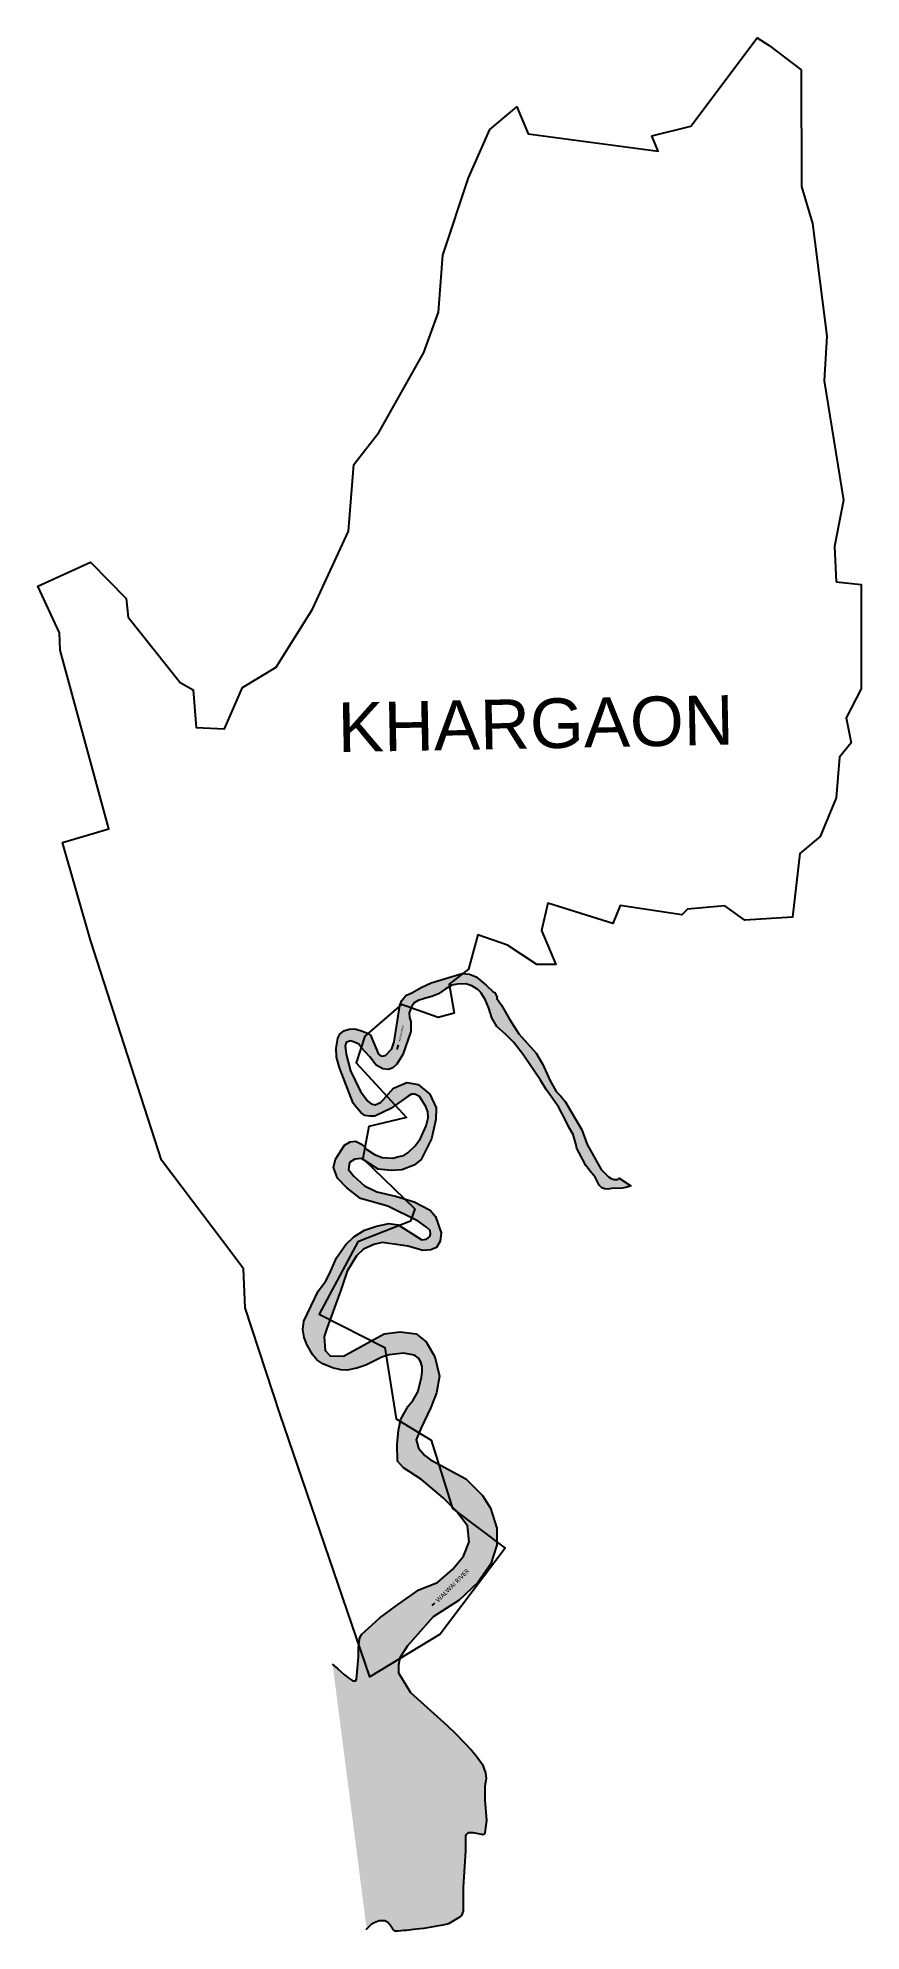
# Model space of a CAD drawing. Header units: metres. Extents: x 287585 to 289392, y 1999166 to 2003319.
import ezdxf

# ---------------------------------------------------------------- set-up
doc = ezdxf.new("R2010")
doc.units = ezdxf.units.M
doc.header["$MEASUREMENT"] = 0
for name, color, linetype in [('ARROW', 7, 'Continuous'), ('RIVER', 4, 'Continuous'), ('RIVER TEXT', 7, 'Continuous'), ('village', 3, 'Continuous'), ('VILLAGE NAME', 250, 'Continuous')]:
    doc.layers.add(name, color=color, linetype=linetype)
doc.styles.get("Standard").update_dxf_attribs({"font": 'simplex.shx'})
doc.dimstyles.get("Standard").update_dxf_attribs({"dimtxt": 0.18, "dimasz": 0.18, "dimexe": 0.18, "dimexo": 0.0625, "dimgap": 0.09, "dimtad": 0, "dimtih": 1, "dimtoh": 1, "dimdec": 4, "dimzin": 0, "dimdsep": 46, "dimtxsty": 'Standard', "dimcen": 0.09, "dimadec": 0, "dimazin": 0, "dimtfac": 1, "dimtdec": 4, "dimtofl": 0, "dimtmove": 0, "dimatfit": 3, "dimfxl": 1, "dimtolj": 1, "dimtzin": 0, "dimarcsym": 0})

msp = doc.modelspace()

# ---------------------------------------------------------------- hatches: boundary and pattern name
at = {"layer": 'RIVER'}
h = msp.add_hatch(dxfattribs=at)
h.set_pattern_fill('DASH', color=256, scale=30)
h.paths.add_polyline_path([(288560.8, 1999531.2), (288547.8, 1999549.4), (288536.8, 1999563.1), (288501.9, 1999598.4), (288483, 1999617), (288402.4, 1999689.1), (288376.1, 1999732.2), (288376.1, 1999749.5), (288379.4, 1999765.6), (288395.8, 1999791.6), (288452.4, 1999855.1), (288509.4, 1999891.9), (288550.4, 1999930.5), (288579, 1999971.8), (288592.1, 2000012.1), (288592.1, 2000050), (288578.6, 2000093.7), (288560.8, 2000121.3), (288524.3, 2000158.2), (288459, 2000193.1), (288446.5, 2000199.4), (288434.1, 2000209), (288420.1, 2000225.5), (288417.1, 2000236.3), (288415.4, 2000243.2), (288425.3, 2000268.2), (288447.6, 2000314.6), (288459.9, 2000346.4), (288466.6, 2000382.9), (288455.8, 2000425.5), (288436.8, 2000458.3), (288415.3, 2000476.3), (288380, 2000480.7), (288345, 2000475.8), (288255.3, 2000426.7), (288226.3, 2000427.9), (288215.1, 2000439.1), (288213.2, 2000470.4), (288219.1, 2000487.5), (288249.6, 2000571.6), (288264, 2000613.5), (288284.3, 2000646.9), (288299.7, 2000661.4), (288322.1, 2000671.9), (288340.5, 2000676), (288381.9, 2000670.4), (288396.8, 2000668.4), (288415.2, 2000663.2), (288429.6, 2000658.5), (288447, 2000660.2), (288459.4, 2000665.1), (288467.6, 2000679.6), (288470.3, 2000697.3), (288457.9, 2000733.2), (288445.5, 2000747.4), (288411, 2000765.7), (288369.8, 2000777.9), (288329, 2000787.6), (288301.7, 2000800.5), (288277.6, 2000822.4), (288266.7, 2000836.5), (288268.7, 2000851.9), (288280.6, 2000859.4), (288295.1, 2000860.6), (288332, 2000836.9), (288361.1, 2000834.2), (288383.5, 2000835.9), (288410.6, 2000845.9), (288425.9, 2000858.2), (288449, 2000904.1), (288458.4, 2000946.3), (288459, 2000972), (288445, 2001001.5), (288419.4, 2001022.6), (288394.8, 2001027.5), (288365.3, 2001014.6), (288342.9, 2000989.1), (288336.6, 2000983.2), (288325, 2000978.6), (288316.4, 2000980.6), (288308.8, 2000986.4), (288293, 2001007.3), (288270.9, 2001052.9), (288261.2, 2001089.4), (288259.5, 2001108), (288261.7, 2001115.4), (288270, 2001118.5), (288277.6, 2001116.6), (288288.9, 2001111.2), (288294.6, 2001103.8), (288313.2, 2001083.3), (288327.5, 2001065.1), (288342, 2001057.1), (288354.2, 2001056), (288364.2, 2001059.8), (288372.5, 2001067.3), (288385.5, 2001088.6), (288403.1, 2001139.4), (288403.5, 2001161.3), (288400.2, 2001169.7), (288400, 2001180.2), (288405.2, 2001193.6), (288410.5, 2001201.9), (288419.5, 2001207), (288433.7, 2001211.5), (288449.8, 2001215.8), (288463.8, 2001222.1), (288478.5, 2001231.9), (288493.3, 2001240.7), (288505.3, 2001243.2), (288524.4, 2001243.6), (288537.1, 2001239.1), (288550.1, 2001231.5), (288557.2, 2001224.7), (288567.6, 2001208.3), (288574.6, 2001190.1), (288581.3, 2001169), (288592, 2001150.4), (288612.8, 2001132), (288629.1, 2001115.6), (288649.1, 2001089.3), (288687.8, 2001032.3), (288700.5, 2001011.9), (288727.3, 2000973.6), (288742.9, 2000944.8), (288749.9, 2000929.5), (288759.4, 2000913.5), (288765.8, 2000892.5), (288767.8, 2000882.4), (288772.8, 2000873.1), (288787.2, 2000845.1), (288796.9, 2000832.6), (288807.9, 2000819.9), (288816.9, 2000801.9), (288822.8, 2000796.6), (288828.3, 2000793.8), (288835.6, 2000793.5), (288844.1, 2000794.8), (288867.1, 2000795.7), (288877.9, 2000797.8), (288886.4, 2000800.6), (288860.7, 2000817.4), (288857.5, 2000814.9), (288853.4, 2000814.2), (288849.5, 2000814.6), (288843.1, 2000816.4), (288837, 2000820.1), (288821.5, 2000836.8), (288790.7, 2000891.5), (288778.8, 2000923.6), (288742.3, 2000985.5), (288732.8, 2000997.3), (288722.5, 2001007.4), (288708.4, 2001032.5), (288693, 2001067.1), (288678.8, 2001091.7), (288640.3, 2001134), (288620.2, 2001166.5), (288602.2, 2001196.9), (288592.4, 2001211.3), (288593.1, 2001213.7), (288587.8, 2001225), (288583.9, 2001225.9), (288568.8, 2001240.6), (288546.9, 2001259.2), (288532.4, 2001265.2), (288515.9, 2001266.2), (288448.1, 2001246.2), (288426, 2001236), (288407.1, 2001224.8), (288392.7, 2001218.5), (288383.5, 2001207.1), (288379.4, 2001196.6), (288367, 2001116.8), (288361.7, 2001101.1), (288348.4, 2001087.4), (288343.1, 2001085.5), (288338.3, 2001084.9), (288332.4, 2001089.8), (288314.7, 2001131.1), (288308, 2001135.7), (288295.1, 2001140.9), (288280.6, 2001144.9), (288268.1, 2001144.6), (288256, 2001140.7), (288247.7, 2001133.7), (288243.2, 2001124.4), (288239.8, 2001102.6), (288240.5, 2001082.9), (288246.6, 2001059.5), (288276.6, 2000982.2), (288285, 2000972), (288294, 2000961.4), (288302.5, 2000954.6), (288313.4, 2000953.2), (288324.3, 2000953.7), (288359.7, 2000970), (288392.5, 2000993.4), (288397.3, 2000997.7), (288405.2, 2001001.4), (288412.2, 2001001.9), (288422.5, 2000996.3), (288436.3, 2000974.5), (288440.6, 2000963), (288441.1, 2000950.1), (288437.2, 2000932.5), (288424.7, 2000904.4), (288412.9, 2000888.5), (288397.7, 2000873.6), (288387.7, 2000867.5), (288377.2, 2000864.8), (288363.8, 2000861.1), (288340.2, 2000863.1), (288323.7, 2000869.1), (288306.5, 2000880.3), (288296.8, 2000891.6), (288282.1, 2000898.7), (288270, 2000897.4), (288257.6, 2000889.9), (288237.7, 2000859.1), (288233.8, 2000840.7), (288242.8, 2000817.2), (288262.9, 2000796.3), (288292.7, 2000773.2), (288353.1, 2000756), (288419.2, 2000722.8), (288438.1, 2000710.1), (288445.9, 2000702.8), (288446.9, 2000694.5), (288445.3, 2000689.3), (288437.5, 2000683.6), (288427.6, 2000682.5), (288375.6, 2000715.4), (288354.8, 2000717.8), (288328.4, 2000712.5), (288301.5, 2000703.2), (288278.5, 2000688.8), (288260.8, 2000672.1), (288240.2, 2000642.6), (288225, 2000607.3), (288216.1, 2000590.9), (288199.9, 2000569.5), (288168.6, 2000503.9), (288166.2, 2000485.5), (288169.5, 2000467.8), (288175, 2000452.3), (288187.3, 2000431), (288196.9, 2000419.2), (288210.3, 2000410.3), (288231.3, 2000401.7), (288249.8, 2000396.9), (288263.3, 2000396), (288285.1, 2000400.7), (288304.6, 2000407), (288339.4, 2000424.7), (288356.2, 2000430.1), (288374.9, 2000432.5), (288387.6, 2000433.3), (288407.4, 2000429.9), (288413.5, 2000427.5), (288420.1, 2000422.6), (288425.5, 2000414.2), (288428.3, 2000403.9), (288428.6, 2000393.1), (288427, 2000380.4), (288418.7, 2000348.8), (288408.3, 2000330.8), (288397.9, 2000317.1), (288381.5, 2000288.7), (288376.3, 2000264.8), (288373.1, 2000233.3), (288373.8, 2000196.4), (288387.2, 2000181.9), (288427.1, 2000156.5), (288474.3, 2000116.5), (288502.2, 2000088.7), (288527.6, 2000054.8), (288531.2, 2000019.8), (288519.1, 1999988.3), (288494.9, 1999959.3), (288462.2, 1999930.2), (288421, 1999914.5), (288373.8, 1999881.8), (288335.1, 1999852.8), (288303.4, 1999823.8), (288296, 1999817.1), (288292.4, 1999811.4), (288290.8, 1999806.5), (288288.4, 1999787.2), (288288.4, 1999767.2), (288286.5, 1999742.3), (288284.5, 1999718.5), (288281.7, 1999714.9), (288276.4, 1999714.9), (288267.1, 1999720.5), (288257.8, 1999727.7), (288243.5, 1999741), (288231.7, 1999750.9), (288306, 1999173.4), (288305.3, 1999169.4), (288316.5, 1999180.6), (288322.7, 1999183.8), (288329.9, 1999187.1), (288333.9, 1999188.1), (288337.6, 1999188.1), (288346.6, 1999188.1), (288352.8, 1999184.9), (288357.9, 1999178.5), (288363.7, 1999170.4), (288369.1, 1999165.8), (288375.4, 1999165.8), (288387.1, 1999167.1), (288393.6, 1999167.1), (288409.2, 1999169.2), (288423, 1999170.8), (288431.8, 1999171.8), (288456.4, 1999175.7), (288473.5, 1999178.9), (288486.4, 1999181.8), (288508.2, 1999194.7), (288514.9, 1999199.9), (288518.5, 1999209.6), (288518.5, 1999261.9), (288523.5, 1999342.2), (288523.5, 1999375.1), (288524.4, 1999377.3), (288526.2, 1999378.9), (288528.5, 1999380.6), (288530.6, 1999381.5), (288533.4, 1999381.5), (288540.2, 1999381.5), (288551.8, 1999379.3), (288558.9, 1999377.8), (288561.5, 1999377.2), (288563.5, 1999377.8), (288564.7, 1999378.7), (288566.1, 1999381.3), (288566.7, 1999386.6), (288569.3, 1999408.8), (288566, 1999453.5), (288566, 1999484.1), (288567.8, 1999496.3), (288568.7, 1999500.6), (288567.1, 1999513)])
h.paths.add_polyline_path([(288382.1, 2001113.1), (288391.6, 2001153.3), (288382.1, 2001155.5), (288372.7, 2001115.3)], flags=24)
h.paths.add_polyline_path([(288466.6, 1999879), (288539.5, 1999951.9), (288522.4, 1999969.1), (288449.5, 1999896.2)], flags=24)

# ---------------------------------------------------------------- linework, layer by layer
msp.add_lwpolyline([(288230.9, 1999751.6), (288243.5, 1999741), (288257.8, 1999727.7), (288267.1, 1999720.5), (288276.4, 1999714.9), (288281.7, 1999714.9), (288284.5, 1999718.5), (288286.5, 1999742.3), (288288.4, 1999767.2), (288288.4, 1999787.2), (288290.8, 1999806.5), (288292.4, 1999811.4), (288296, 1999817.1), (288303.4, 1999823.8), (288335.1, 1999852.8), (288373.8, 1999881.8), (288421, 1999914.5), (288462.2, 1999930.2), (288494.9, 1999959.3), (288519.1, 1999988.3), (288531.2, 2000019.8), (288527.6, 2000054.8), (288502.2, 2000088.7), (288474.3, 2000116.5), (288427.1, 2000156.5), (288387.2, 2000181.9), (288373.8, 2000196.4), (288373.1, 2000233.3), (288376.3, 2000264.8), (288381.5, 2000288.7), (288397.9, 2000317.1), (288408.3, 2000330.8), (288418.7, 2000348.8), (288427, 2000380.4), (288428.6, 2000393.1), (288428.3, 2000403.9), (288425.5, 2000414.2), (288420.1, 2000422.6), (288413.5, 2000427.5), (288407.4, 2000429.9), (288387.6, 2000433.3), (288374.9, 2000432.5), (288356.2, 2000430.1), (288339.4, 2000424.7), (288304.6, 2000407), (288285.1, 2000400.7), (288263.3, 2000396), (288249.8, 2000396.9), (288231.3, 2000401.7), (288210.3, 2000410.3), (288196.9, 2000419.2), (288187.3, 2000431), (288175, 2000452.3), (288169.5, 2000467.8), (288166.2, 2000485.5), (288168.6, 2000503.9), (288199.9, 2000569.5), (288216.1, 2000590.9), (288225, 2000607.3), (288240.2, 2000642.6), (288260.8, 2000672.1), (288278.5, 2000688.8), (288301.5, 2000703.2), (288328.4, 2000712.5), (288354.8, 2000717.8), (288375.6, 2000715.4), (288427.6, 2000682.5), (288437.5, 2000683.6), (288445.3, 2000689.3), (288446.9, 2000694.5), (288445.9, 2000702.8), (288438.1, 2000710.1), (288419.2, 2000722.8), (288353.1, 2000756), (288292.7, 2000773.2), (288262.9, 2000796.3), (288242.8, 2000817.2), (288233.8, 2000840.7), (288237.7, 2000859.1), (288257.6, 2000889.9), (288270, 2000897.4), (288282.1, 2000898.7), (288296.8, 2000891.6), (288306.5, 2000880.3), (288323.7, 2000869.1), (288340.2, 2000863.1), (288363.8, 2000861.1), (288377.2, 2000864.8), (288387.7, 2000867.5), (288397.7, 2000873.6), (288412.9, 2000888.5), (288424.7, 2000904.4), (288437.2, 2000932.5), (288441.1, 2000950.1), (288440.6, 2000963), (288436.3, 2000974.5), (288422.5, 2000996.3), (288412.2, 2001001.9), (288405.2, 2001001.4), (288397.3, 2000997.7), (288392.5, 2000993.4), (288359.7, 2000970), (288324.3, 2000953.7), (288313.4, 2000953.2), (288302.5, 2000954.6), (288294, 2000961.4), (288285, 2000972), (288276.6, 2000982.2), (288246.6, 2001059.5), (288240.5, 2001082.9), (288239.8, 2001102.6), (288243.2, 2001124.4), (288247.7, 2001133.7), (288256, 2001140.7), (288268.1, 2001144.6), (288280.6, 2001144.9), (288295.1, 2001140.9), (288308, 2001135.7), (288314.7, 2001131.1), (288332.4, 2001089.8), (288338.3, 2001084.9), (288343.1, 2001085.5), (288348.4, 2001087.4), (288361.7, 2001101.1), (288367, 2001116.8), (288379.4, 2001196.6), (288383.5, 2001207.1), (288392.7, 2001218.5), (288407.1, 2001224.8), (288426, 2001236), (288448.1, 2001246.2), (288515.9, 2001266.2), (288532.4, 2001265.2), (288546.9, 2001259.2), (288568.8, 2001240.6), (288583.9, 2001225.9), (288587.8, 2001225), (288593.1, 2001213.7), (288592.4, 2001211.3), (288602.2, 2001196.9), (288620.2, 2001166.5), (288640.3, 2001134), (288678.8, 2001091.7), (288693, 2001067.1), (288708.4, 2001032.5), (288722.5, 2001007.4), (288732.8, 2000997.3), (288742.3, 2000985.5), (288778.8, 2000923.6), (288790.7, 2000891.5), (288821.5, 2000836.8), (288837, 2000820.1), (288843.1, 2000816.4), (288849.5, 2000814.6), (288853.4, 2000814.2), (288857.5, 2000814.9), (288860.7, 2000817.4), (288886.4, 2000800.6), (288877.9, 2000797.8), (288867.1, 2000795.7), (288844.1, 2000794.8), (288835.6, 2000793.5), (288828.3, 2000793.8), (288822.8, 2000796.6), (288816.9, 2000801.9), (288807.9, 2000819.9), (288796.9, 2000832.6), (288787.2, 2000845.1), (288772.8, 2000873.1), (288767.8, 2000882.4), (288765.8, 2000892.5), (288759.4, 2000913.5), (288749.9, 2000929.5), (288742.9, 2000944.8), (288727.3, 2000973.6), (288700.5, 2001011.9), (288687.8, 2001032.3), (288649.1, 2001089.3), (288629.1, 2001115.6), (288612.8, 2001132), (288592, 2001150.4), (288581.3, 2001169), (288574.6, 2001190.1), (288567.6, 2001208.3), (288557.2, 2001224.7), (288550.1, 2001231.5), (288537.1, 2001239.1), (288524.4, 2001243.6), (288505.3, 2001243.2), (288493.3, 2001240.7), (288478.5, 2001231.9), (288463.8, 2001222.1), (288449.8, 2001215.8), (288433.7, 2001211.5), (288419.5, 2001207), (288410.5, 2001201.9), (288405.2, 2001193.6), (288400, 2001180.2), (288400.2, 2001169.7), (288403.5, 2001161.3), (288403.1, 2001139.4), (288385.5, 2001088.6), (288372.5, 2001067.3), (288364.2, 2001059.8), (288354.2, 2001056), (288342, 2001057.1), (288327.5, 2001065.1), (288313.2, 2001083.3), (288294.6, 2001103.8), (288288.9, 2001111.2), (288277.6, 2001116.6), (288270, 2001118.5), (288261.7, 2001115.4), (288259.5, 2001108), (288261.2, 2001089.4), (288270.9, 2001052.9), (288293, 2001007.3), (288308.8, 2000986.4), (288316.4, 2000980.6), (288325, 2000978.6), (288336.6, 2000983.2), (288342.9, 2000989.1), (288365.3, 2001014.6), (288394.8, 2001027.5), (288419.4, 2001022.6), (288445, 2001001.5), (288459, 2000972), (288458.4, 2000946.3), (288449, 2000904.1), (288425.9, 2000858.2), (288410.6, 2000845.9), (288383.5, 2000835.9), (288361.1, 2000834.2), (288332, 2000836.9), (288295.1, 2000860.6), (288280.6, 2000859.4), (288268.7, 2000851.9), (288266.7, 2000836.5), (288277.6, 2000822.4), (288301.7, 2000800.5), (288329, 2000787.6), (288369.8, 2000777.9), (288411, 2000765.7), (288445.5, 2000747.4), (288457.9, 2000733.2), (288470.3, 2000697.3), (288467.6, 2000679.6), (288459.4, 2000665.1), (288447, 2000660.2), (288429.6, 2000658.5), (288415.2, 2000663.2), (288396.8, 2000668.4), (288381.9, 2000670.4), (288340.5, 2000676), (288322.1, 2000671.9), (288299.7, 2000661.4), (288284.3, 2000646.9), (288264, 2000613.5), (288249.6, 2000571.6), (288219.1, 2000487.5), (288213.2, 2000470.4), (288215.1, 2000439.1), (288226.3, 2000427.9), (288255.3, 2000426.7), (288345, 2000475.8), (288380, 2000480.7), (288415.3, 2000476.3), (288436.8, 2000458.3), (288455.8, 2000425.5), (288466.6, 2000382.9), (288459.9, 2000346.4), (288447.6, 2000314.6), (288425.3, 2000268.2), (288415.4, 2000243.2), (288417.1, 2000236.3), (288420.1, 2000225.5), (288434.1, 2000209), (288446.5, 2000199.4), (288459, 2000193.1), (288524.3, 2000158.2), (288560.8, 2000121.3), (288578.6, 2000093.7), (288592.1, 2000050), (288592.1, 2000012.1), (288579, 1999971.8), (288550.4, 1999930.5), (288509.4, 1999891.9), (288452.4, 1999855.1), (288395.8, 1999791.6), (288379.4, 1999765.6), (288376.1, 1999749.5), (288376.1, 1999732.2), (288402.4, 1999689.1), (288483, 1999617), (288501.9, 1999598.4), (288536.8, 1999563.1), (288547.8, 1999549.4), (288560.8, 1999531.2), (288567.1, 1999513), (288568.7, 1999500.6), (288567.8, 1999496.3), (288566, 1999484.1), (288566, 1999453.5), (288569.3, 1999408.8), (288566.7, 1999386.6), (288566.1, 1999381.3), (288564.7, 1999378.7), (288563.5, 1999377.8), (288561.5, 1999377.2), (288558.9, 1999377.8), (288551.8, 1999379.3), (288540.2, 1999381.5), (288533.4, 1999381.5), (288530.6, 1999381.5), (288528.5, 1999380.6), (288526.2, 1999378.9), (288524.4, 1999377.3), (288523.5, 1999375.1), (288523.5, 1999342.2), (288518.5, 1999261.9), (288518.5, 1999209.6), (288514.9, 1999199.9), (288508.2, 1999194.7), (288486.4, 1999181.8), (288473.5, 1999178.9), (288456.4, 1999175.7), (288431.8, 1999171.8), (288423, 1999170.8), (288409.2, 1999169.2), (288393.6, 1999167.1), (288387.1, 1999167.1), (288375.4, 1999165.8), (288369.1, 1999165.8), (288363.7, 1999170.4), (288357.9, 1999178.5), (288352.8, 1999184.9), (288346.6, 1999188.1), (288337.6, 1999188.1), (288333.9, 1999188.1), (288329.9, 1999187.1), (288322.7, 1999183.8), (288316.5, 1999180.6), (288304.5, 1999168.6)], dxfattribs=at)
at = {"layer": 'village', "color": 3, "true_color": 0x00ff00}
msp.add_polyline3d([(289337.2, 2002125.6, 0), (289391.8, 2002120.1, 0), (289391.6, 2001890.9, 0), (289358.7, 2001827.1, 0), (289369.6, 2001772.3, 0), (289344.5, 2001740.8, 0), (289337.2, 2001651.5, 0), (289301.8, 2001566.7, 0), (289257.2, 2001529.8, 0), (289240.9, 2001390.1, 0), (289136.6, 2001383.2, 0), (289092.4, 2001414.8, 0), (289010.9, 2001407.9, 0), (288998.5, 2001395.3, 0), (288863.2, 2001415.3, 0), (288846.4, 2001376.1, 0), (288703.9, 2001420.6, 0), (288690.2, 2001360.4, 0), (288722, 2001286.3, 0), (288680.3, 2001285.9, 0), (288615.8, 2001328.9, 0), (288550.4, 2001351, 0), (288530.1, 2001276.1, 0), (288487.6, 2001243.1, 0), (288498.5, 2001179.3, 0), (288463.6, 2001169.6, 0), (288382.8, 2001198.5, 0), (288302.5, 2001129.2, 0), (288283.6, 2001070.8, 0), (288394, 2000950.3, 0), (288310.9, 2000931, 0), (288298.3, 2000860.8, 0), (288412, 2000749.9, 0), (288403, 2000722.8, 0), (288286.9, 2000677.9, 0), (288202, 2000519.3, 0), (288346.2, 2000446, 0), (288370.9, 2000289.3, 0), (288448.2, 2000242.5, 0), (288494.5, 2000093.2, 0), (288610.3, 2000005.7, 0), (288467.6, 1999817.3, 0), (288313.6, 1999723.5, 0), (288115.9, 2000301, 0), (288039.8, 2000532.8, 0), (288035.9, 2000618.9, 0), (288012.4, 2000650.1, 0), (287856.3, 2000856.8, 0), (287700.6, 2001339.2, 0), (287639, 2001553.8, 0), (287740.7, 2001583.6, 0), (287634, 2001975.8, 0), (287632.3, 2002013.4, 0), (287584.7, 2002116.2, 0), (287700.3, 2002168.9, 0), (287778.9, 2002089, 0), (287783.3, 2002047.8, 0), (287896.9, 2001904.7, 0), (287925.7, 2001888.7, 0), (287932.1, 2001806.4, 0), (287994.4, 2001802.9, 0), (288033.8, 2001893.5, 0), (288108, 2001938.1, 0), (288187.4, 2002065.8, 0), (288266.7, 2002236.6, 0), (288278, 2002383.2, 0), (288333.5, 2002453.5, 0), (288432.1, 2002628.8, 0), (288464.2, 2002717.4, 0), (288473.7, 2002842.2, 0), (288530.1, 2003011.8, 0), (288576.7, 2003118.2, 0), (288636.1, 2003167.5, 0), (288660.7, 2003108.3, 0), (288946.4, 2003070.1, 0), (288932.6, 2003103.9, 0), (289017.8, 2003125.5, 0), (289163.7, 2003318.9, 0), (289190.2, 2003302.3, 0), (289260.3, 2003248.4, 0), (289260.7, 2002993, 0), (289285, 2002912, 0), (289316.7, 2002664.5, 0), (289310.7, 2002566.6, 0), (289353.4, 2002304.5, 0), (289333.4, 2002203.3, 0)], close=True, dxfattribs=at)
msp.add_polyline3d([(289337.2, 2002125.6, 0), (289391.8, 2002120.1, 0), (289391.6, 2001890.9, 0), (289358.7, 2001827.1, 0), (289369.6, 2001772.3, 0), (289344.5, 2001740.8, 0), (289337.2, 2001651.5, 0), (289301.8, 2001566.7, 0), (289257.2, 2001529.8, 0), (289240.9, 2001390.1, 0), (289136.6, 2001383.2, 0), (289092.4, 2001414.8, 0), (289010.9, 2001407.9, 0), (288998.5, 2001395.3, 0), (288863.2, 2001415.3, 0), (288846.4, 2001376.1, 0), (288703.9, 2001420.6, 0), (288690.2, 2001360.4, 0), (288722, 2001286.3, 0), (288680.3, 2001285.9, 0), (288615.8, 2001328.9, 0), (288550.4, 2001351, 0), (288530.1, 2001276.1, 0), (288487.6, 2001243.1, 0), (288498.5, 2001179.3, 0), (288463.6, 2001169.6, 0), (288382.8, 2001198.5, 0), (288302.5, 2001129.2, 0), (288283.6, 2001070.8, 0), (288394, 2000950.3, 0), (288310.9, 2000931, 0), (288298.3, 2000860.8, 0), (288412, 2000749.9, 0), (288403, 2000722.8, 0), (288286.9, 2000677.9, 0), (288202, 2000519.3, 0), (288346.2, 2000446, 0), (288370.9, 2000289.3, 0), (288448.2, 2000242.5, 0), (288494.5, 2000093.2, 0), (288610.3, 2000005.7, 0), (288467.6, 1999817.3, 0), (288313.6, 1999723.5, 0), (288115.9, 2000301, 0), (288039.8, 2000532.8, 0), (288035.9, 2000618.9, 0), (288012.4, 2000650.1, 0), (287856.3, 2000856.8, 0), (287700.6, 2001339.2, 0), (287639, 2001553.8, 0), (287740.7, 2001583.6, 0), (287634, 2001975.8, 0), (287632.3, 2002013.4, 0), (287584.7, 2002116.2, 0), (287700.3, 2002168.9, 0), (287778.9, 2002089, 0), (287783.3, 2002047.8, 0), (287896.9, 2001904.7, 0), (287925.7, 2001888.7, 0), (287932.1, 2001806.4, 0), (287994.4, 2001802.9, 0), (288033.8, 2001893.5, 0), (288108, 2001938.1, 0), (288187.4, 2002065.8, 0), (288266.7, 2002236.6, 0), (288278, 2002383.2, 0), (288333.5, 2002453.5, 0), (288432.1, 2002628.8, 0), (288464.2, 2002717.4, 0), (288473.7, 2002842.2, 0), (288530.1, 2003011.8, 0), (288576.7, 2003118.2, 0), (288636.1, 2003167.5, 0), (288660.7, 2003108.3, 0), (288946.4, 2003070.1, 0), (288932.6, 2003103.9, 0), (289017.8, 2003125.5, 0), (289163.7, 2003318.9, 0), (289190.2, 2003302.3, 0), (289260.3, 2003248.4, 0), (289260.7, 2002993, 0), (289285, 2002912, 0), (289316.7, 2002664.5, 0), (289310.7, 2002566.6, 0), (289353.4, 2002304.5, 0), (289333.4, 2002203.3, 0)], close=True, dxfattribs=at)

# ---------------------------------------------------------------- texts
at = {"layer": 'RIVER TEXT', "attachment_point": 1}
for width, insert, char_height, rotation in [(56.426, (288373.8, 2001107.2), 4, 76.7527), (115.025, (288450.5, 1999886.6), 10, 44.9948)]:
    msp.add_mtext_dynamic_manual_height_columns('\\pxqc;{\\fCalibri|b0|i0|c0|p34;WALWAI RIVER}', width=width, gutter_width=1, heights=[0], dxfattribs=dict(at, insert=insert, char_height=char_height, rotation=rotation))
at = {"layer": 'VILLAGE NAME', "insert": (288241.7, 2001860.6), "char_height": 108.748, "attachment_point": 1, "rotation": 1.1028}
msp.add_mtext_dynamic_manual_height_columns('{\\fArial|b0|i0|c0|p34;KHARGAON}', width=726.929, gutter_width=543.7, heights=[0], dxfattribs=at)
msp.add_mtext_dynamic_manual_height_columns('{\\fArial|b0|i0|c0|p34;KHARGAON}', width=726.929, gutter_width=543.7, heights=[0], dxfattribs=at)

# ---------------------------------------------------------------- leaders
at = {"layer": 'ARROW'}
for points in [[(288373.6, 2001099.6), (288376.2, 2001110)], [(288450, 1999880.2), (288456.1, 1999885.2)]]:
    msp.add_leader(points, dimstyle='Standard', override={"dimasz": 3, "dimgap": 0.09, "dimtad": 0}, dxfattribs=at)

doc.saveas('drawing.dxf')
